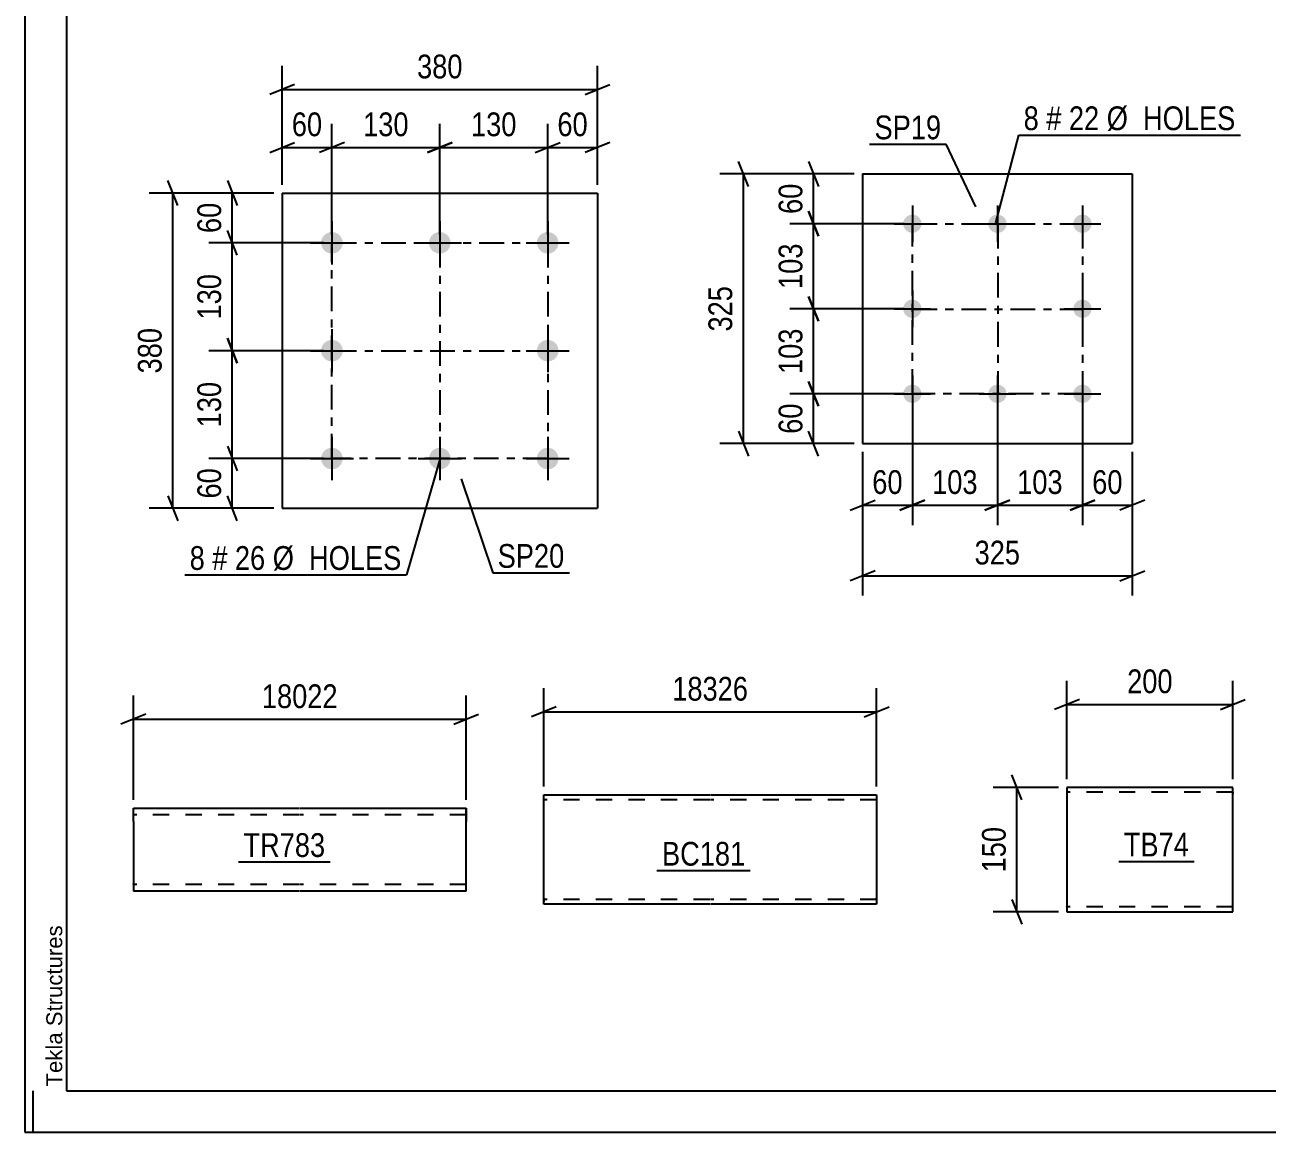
# Model space of a CAD drawing. Header units: millimetres. Extents: x 0 to 841, y 0 to 594.
# Drawn here: x 0 to 149.7, y 0 to 133.5 of the extents above; entities that cross this region are included whole.
import ezdxf

# ---------------------------------------------------------------- set-up
doc = ezdxf.new("R2010")
doc.units = ezdxf.units.MM
doc.linetypes.add('DXK_LINE_DOT2', pattern=[3.9198, 1.9599, -1.9599])
doc.linetypes.add('DXK_LINE_DOT3', pattern=[5.9187, 2.979, -0.9799, 0.9799, -0.9799])
doc.styles.add('Arial', font='ARIAL.TTF', dxfattribs={"height": 0.2})
doc.styles.add('Arial Narrow', font='ARIALN.TTF', dxfattribs={"height": 0.2})

# ---------------------------------------------------------------- blocks, each defined once
blk = doc.blocks.new('Unknown-318885883-1135')
at = {"color": 5, "linetype": 'Continuous'}
for p, q in [((0, 594), (0, 0)), ((5, 589), (5, 5)), ((1, 0), (1, 5)), ((5, 5), (836, 5)), ((0, 0), (841, 0))]:
    blk.add_line(p, q, dxfattribs=at)
at = {"color": 174, "linetype": 'Continuous', "style": 'Arial'}
blk.add_text('Tekla Structures', height=1.9102, rotation=90, dxfattribs=at).set_placement((4.5, 5.5))
blk = doc.blocks.new('Part-318885883-2229 - 2223')
at = {"color": 2, "linetype": 'Continuous'}
for p, q in [((100.94, 115.49), (100.94, 82.99)), ((100.94, 115.49), (133.44, 115.49)), ((133.44, 115.49), (133.44, 82.99)), ((100.94, 82.99), (133.44, 82.99))]:
    blk.add_line(p, q, dxfattribs=at)
blk = doc.blocks.new('Bolt-318885883-2262 - 2223')
at = {"linetype": 'Continuous'}
for points in [[(106.94, 110.59, -1), (106.94, 108.39, -1)], [(117.19, 110.59, -1), (117.19, 108.39, -1)], [(127.44, 110.59, -1), (127.44, 108.39, -1)], [(106.94, 100.34, -1), (106.94, 98.14, -1)], [(127.44, 100.34, -1), (127.44, 98.14, -1)], [(106.94, 90.09, -1), (106.94, 87.89, -1)], [(117.19, 90.09, -1), (117.19, 87.89, -1)], [(127.44, 90.09, -1), (127.44, 87.89, -1)]]:
    blk.add_hatch(color=1, dxfattribs=at).paths.add_polyline_path(points)
at = {"color": 1, "linetype": 'Continuous'}
for p, q in [((106.94, 111.69), (106.94, 107.29)), ((117.19, 111.69), (117.19, 107.29)), ((127.44, 111.69), (127.44, 107.29)), ((104.74, 109.49), (109.14, 109.49)), ((114.99, 109.49), (119.39, 109.49)), ((125.24, 109.49), (129.64, 109.49)), ((106.94, 101.44), (106.94, 97.04)), ((127.44, 101.44), (127.44, 97.04)), ((104.74, 99.24), (109.14, 99.24)), ((125.24, 99.24), (129.64, 99.24)), ((106.94, 91.19), (106.94, 86.79)), ((117.19, 91.19), (117.19, 86.79)), ((127.44, 91.19), (127.44, 86.79)), ((104.74, 88.99), (109.14, 88.99)), ((114.99, 88.99), (119.39, 88.99)), ((125.24, 88.99), (129.64, 88.99))]:
    blk.add_line(p, q, dxfattribs=at)
blk = doc.blocks.new('Part-318885883-2152 - 2138')
at = {"color": 2, "linetype": 'Continuous'}
for p, q in [((125.56, 41.56), (125.56, 26.65)), ((145.56, 41.56), (125.56, 41.56)), ((145.56, 27.76), (145.56, 41.56)), ((145.56, 26.56), (145.56, 27.76)), ((125.56, 26.65), (125.56, 26.56)), ((125.56, 26.56), (145.56, 26.56))]:
    blk.add_line(p, q, dxfattribs=at)
at = {"color": 7, "linetype": 'DXK_LINE_DOT2'}
for p, q in [((145.56, 40.96), (125.56, 40.96)), ((145.56, 40.96), (145.56, 40.91)), ((145.56, 40.91), (145.56, 40.96)), ((145.56, 40.81), (145.56, 40.91)), ((145.56, 40.91), (145.56, 40.81)), ((125.56, 27.16), (125.56, 27.2)), ((145.56, 27.16), (125.56, 27.16)), ((145.56, 27.2), (145.56, 27.53)), ((145.56, 27.16), (145.56, 27.2))]:
    blk.add_line(p, q, dxfattribs=at)
blk = doc.blocks.new('Part-318885883-2035 - 1958')
at = {"color": 2, "linetype": 'Continuous'}
for p, q in [((31, 113.19), (31, 75.19)), ((31, 113.19), (69, 113.19)), ((69, 113.19), (69, 75.19)), ((31, 75.19), (69, 75.19))]:
    blk.add_line(p, q, dxfattribs=at)
blk = doc.blocks.new('Bolt-318885883-2020 - 1958')
at = {"linetype": 'Continuous'}
for points in [[(37, 108.49, -1), (37, 105.89, -1)], [(50, 108.49, -1), (50, 105.89, -1)], [(63, 108.49, -1), (63, 105.89, -1)], [(37, 95.49, -1), (37, 92.89, -1)], [(63, 95.49, -1), (63, 92.89, -1)], [(37, 82.49, -1), (37, 79.89, -1)], [(50, 82.49, -1), (50, 79.89, -1)], [(63, 82.49, -1), (63, 79.89, -1)]]:
    blk.add_hatch(color=1, dxfattribs=at).paths.add_polyline_path(points)
at = {"color": 1, "linetype": 'Continuous'}
for p, q in [((37, 109.79), (37, 104.59)), ((50, 109.79), (50, 104.59)), ((63, 109.79), (63, 104.59)), ((34.4, 107.19), (39.6, 107.19)), ((47.4, 107.19), (52.6, 107.19)), ((60.4, 107.19), (65.6, 107.19)), ((37, 96.79), (37, 91.59)), ((63, 96.79), (63, 91.59)), ((34.4, 94.19), (39.6, 94.19)), ((60.4, 94.19), (65.6, 94.19)), ((37, 83.79), (37, 78.59)), ((50, 83.79), (50, 78.59)), ((63, 83.79), (63, 78.59)), ((34.4, 81.19), (39.6, 81.19)), ((47.4, 81.19), (52.6, 81.19)), ((60.4, 81.19), (65.6, 81.19))]:
    blk.add_line(p, q, dxfattribs=at)
blk = doc.blocks.new('Part-318885883-1720 - 1715')
at = {"color": 2, "linetype": 'Continuous'}
for p, q in [((62.53, 39.46), (62.53, 40.66)), ((62.53, 40.66), (82.53, 40.66)), ((82.63, 40.66), (102.63, 40.66)), ((102.63, 40.66), (102.63, 40.56)), ((102.63, 40.56), (102.63, 39.46)), ((62.53, 28.2), (62.53, 39.46)), ((102.63, 39.46), (102.63, 27.46)), ((62.53, 27.55), (62.53, 28.2)), ((62.53, 27.46), (62.53, 27.55)), ((82.53, 27.46), (62.53, 27.46)), ((102.63, 27.46), (82.63, 27.46))]:
    blk.add_line(p, q, dxfattribs=at)
at = {"color": 7, "linetype": 'DXK_LINE_DOT2'}
for p, q in [((82.53, 40.06), (62.53, 40.06)), ((102.63, 40.06), (82.63, 40.06)), ((102.63, 40.3), (102.63, 39.46)), ((62.53, 28.2), (62.53, 27.81)), ((62.53, 28.06), (62.53, 28.1)), ((82.53, 28.06), (62.53, 28.06)), ((62.53, 27.46), (62.53, 27.46)), ((102.63, 28.06), (82.63, 28.06)), ((102.63, 28.1), (102.63, 28.2)), ((102.63, 28.06), (102.63, 28.1)), ((102.63, 28.06), (102.63, 28.1))]:
    blk.add_line(p, q, dxfattribs=at)
blk = doc.blocks.new('Part-318885883-6448 - 6442')
at = {"color": 2, "linetype": 'Continuous'}
for p, q in [((13.08, 37.46), (13.08, 39.06)), ((13.08, 39.06), (33.08, 39.06)), ((33.18, 39.06), (53.18, 39.06)), ((53.18, 39.06), (53.18, 37.46)), ((13.08, 37.46), (13.08, 29.06)), ((53.18, 29.06), (53.18, 37.46)), ((33.08, 29.06), (13.08, 29.06)), ((53.18, 29.06), (33.18, 29.06))]:
    blk.add_line(p, q, dxfattribs=at)
at = {"color": 7, "linetype": 'DXK_LINE_DOT2'}
for p, q in [((53.18, 37.46), (53.18, 38.93)), ((33.08, 38.26), (13.08, 38.26)), ((53.18, 38.26), (33.18, 38.26)), ((13.08, 29.86), (13.08, 29.92)), ((33.08, 29.86), (13.08, 29.86)), ((53.18, 29.86), (33.18, 29.86)), ((53.18, 29.86), (53.18, 29.92))]:
    blk.add_line(p, q, dxfattribs=at)
blk = doc.blocks.new('Rectangle-318885883-2349 - 2223')
at = {"color": 1, "linetype": 'DXK_LINE_DOT3'}
blk.add_lwpolyline([(106.94, 109.49), (127.44, 109.49), (127.44, 88.99), (106.94, 88.99), (106.94, 109.49)], close=True, dxfattribs=at)
blk = doc.blocks.new('Rectangle-318885883-2123 - 1958')
at = {"color": 1, "linetype": 'DXK_LINE_DOT3'}
blk.add_lwpolyline([(37, 107.19), (63, 107.19), (63, 81.19), (37, 81.19), (37, 107.19)], close=True, dxfattribs=at)
blk = doc.blocks.new('Line-318885883-2342 - 2223')
at = {"color": 1, "linetype": 'DXK_LINE_DOT3'}
blk.add_line((117.24, 109.49), (117.24, 88.99), dxfattribs=at)
blk = doc.blocks.new('Line-318885883-2116 - 1958')
at = {"color": 1, "linetype": 'DXK_LINE_DOT3'}
blk.add_line((50, 107.19), (50, 81.19), dxfattribs=at)
blk = doc.blocks.new('Line-318885883-2335 - 2223')
at = {"color": 1, "linetype": 'DXK_LINE_DOT3'}
blk.add_line((106.94, 99.19), (127.44, 99.19), dxfattribs=at)
blk = doc.blocks.new('Line-318885883-2108 - 1958')
at = {"color": 1, "linetype": 'DXK_LINE_DOT3'}
blk.add_line((37, 94.19), (63, 94.19), dxfattribs=at)
blk = doc.blocks.new('StraightDimension-318885883-2264 - 2223')
at = {"color": 7, "linetype": 'Continuous'}
for p, q in [((94.44, 116.99), (95.64, 113.99)), ((99.94, 115.49), (92.19, 115.49)), ((95.04, 109.49), (95.04, 115.49)), ((95.64, 107.99), (94.44, 110.99)), ((105.94, 109.49), (92.19, 109.49))]:
    blk.add_line(p, q, dxfattribs=at)
at = {"color": 0}
blk.add_wipeout([(94.29, 114.92), (90.09, 114.92), (90.09, 110.07), (94.29, 110.07)], dxfattribs=at)
at = {"color": 3, "style": 'Arial Narrow'}
blk.add_text('60', height=2.863, rotation=90.0002, dxfattribs=at).set_placement((93.69, 110.67))
blk = doc.blocks.new('StraightDimension-318885883-2289 - 2223')
at = {"color": 7, "linetype": 'Continuous'}
for p, q in [((100.94, 81.99), (100.94, 64.67)), ((133.44, 81.99), (133.44, 64.67)), ((102.44, 67.67), (99.44, 66.47)), ((131.94, 66.47), (134.94, 67.67)), ((100.94, 67.07), (133.44, 67.07))]:
    blk.add_line(p, q, dxfattribs=at)
at = {"color": 0}
blk.add_wipeout([(120.53, 67.82), (120.53, 72.02), (113.84, 72.02), (113.84, 67.82)], dxfattribs=at)
at = {"color": 3, "style": 'Arial Narrow'}
blk.add_text('325', height=2.863, dxfattribs=at).set_placement((114.44, 68.42))
blk = doc.blocks.new('StraightDimension-318885883-2274 - 2223')
at = {"color": 7, "linetype": 'Continuous'}
for p, q in [((94.44, 90.49), (95.64, 87.49)), ((105.94, 88.99), (92.19, 88.99)), ((95.04, 82.99), (95.04, 88.99)), ((95.64, 81.49), (94.44, 84.49)), ((99.94, 82.99), (92.19, 82.99))]:
    blk.add_line(p, q, dxfattribs=at)
at = {"color": 0}
blk.add_wipeout([(94.29, 88.42), (90.09, 88.42), (90.09, 83.57), (94.29, 83.57)], dxfattribs=at)
at = {"color": 3, "style": 'Arial Narrow'}
blk.add_text('60', height=2.863, rotation=90.0002, dxfattribs=at).set_placement((93.69, 84.17))
blk = doc.blocks.new('StraightDimension-318885883-2304 - 2223')
at = {"color": 7, "linetype": 'Continuous'}
for p, q in [((127.44, 87.99), (127.44, 73.17)), ((133.44, 81.99), (133.44, 73.17)), ((125.94, 74.97), (128.94, 76.17)), ((127.44, 75.57), (133.44, 75.57)), ((134.94, 76.17), (131.94, 74.97))]:
    blk.add_line(p, q, dxfattribs=at)
at = {"color": 0}
blk.add_wipeout([(132.86, 76.32), (132.86, 80.52), (128.01, 80.52), (128.01, 76.32)], dxfattribs=at)
at = {"color": 3, "style": 'Arial Narrow'}
blk.add_text('60', height=2.863, dxfattribs=at).set_placement((128.61, 76.92))
blk = doc.blocks.new('StraightDimension-318885883-2314 - 2223')
at = {"color": 7, "linetype": 'Continuous'}
for p, q in [((106.94, 87.99), (106.94, 73.17)), ((100.94, 81.99), (100.94, 73.17)), ((99.44, 74.97), (102.44, 76.17)), ((100.94, 75.57), (106.94, 75.57)), ((108.44, 76.17), (105.44, 74.97))]:
    blk.add_line(p, q, dxfattribs=at)
at = {"color": 0}
blk.add_wipeout([(106.36, 76.32), (106.36, 80.52), (101.51, 80.52), (101.51, 76.32)], dxfattribs=at)
at = {"color": 3, "style": 'Arial Narrow'}
blk.add_text('60', height=2.863, dxfattribs=at).set_placement((102.11, 76.92))
blk = doc.blocks.new('StraightDimension-318885883-2325 - 2223')
at = {"color": 7, "linetype": 'Continuous'}
for p, q in [((87.18, 113.99), (85.98, 116.99)), ((99.94, 115.49), (83.73, 115.49)), ((86.58, 82.99), (86.58, 115.49)), ((85.98, 84.49), (87.18, 81.49)), ((99.94, 82.99), (83.73, 82.99))]:
    blk.add_line(p, q, dxfattribs=at)
at = {"color": 0}
blk.add_wipeout([(85.83, 102.59), (81.63, 102.59), (81.63, 95.9), (85.83, 95.9)], dxfattribs=at)
at = {"color": 3, "style": 'Arial Narrow'}
blk.add_text('325', height=2.863, rotation=90.0002, dxfattribs=at).set_placement((85.23, 96.5))
blk = doc.blocks.new('StraightDimension-318885883-9794 - 2223')
at = {"color": 7, "linetype": 'Continuous'}
for p, q in [((94.44, 100.74), (95.64, 97.74)), ((105.94, 99.24), (92.19, 99.24)), ((95.04, 88.99), (95.04, 99.24)), ((95.64, 87.49), (94.44, 90.49)), ((105.94, 88.99), (92.19, 88.99))]:
    blk.add_line(p, q, dxfattribs=at)
at = {"color": 0}
blk.add_wipeout([(94.29, 97.46), (90.09, 97.46), (90.09, 90.78), (94.29, 90.78)], dxfattribs=at)
at = {"color": 3, "style": 'Arial Narrow'}
blk.add_text('103', height=2.863, rotation=90.0002, dxfattribs=at).set_placement((93.69, 91.38))
blk = doc.blocks.new('StraightDimension-318885883-9796 - 2223')
at = {"color": 7, "linetype": 'Continuous'}
for p, q in [((94.44, 110.99), (95.64, 107.99)), ((105.94, 109.49), (92.19, 109.49)), ((95.04, 99.24), (95.04, 109.49)), ((95.64, 97.74), (94.44, 100.74)), ((105.94, 99.24), (92.19, 99.24))]:
    blk.add_line(p, q, dxfattribs=at)
at = {"color": 0}
blk.add_wipeout([(94.29, 107.71), (90.09, 107.71), (90.09, 101.03), (94.29, 101.03)], dxfattribs=at)
at = {"color": 3, "style": 'Arial Narrow'}
blk.add_text('103', height=2.863, rotation=90.0002, dxfattribs=at).set_placement((93.69, 101.63))
blk = doc.blocks.new('StraightDimension-318885883-9816 - 2223')
at = {"color": 7, "linetype": 'Continuous'}
for p, q in [((106.94, 87.99), (106.94, 73.17)), ((117.19, 87.99), (117.19, 73.17)), ((105.44, 74.97), (108.44, 76.17)), ((106.94, 75.57), (117.19, 75.57)), ((118.69, 76.17), (115.69, 74.97))]:
    blk.add_line(p, q, dxfattribs=at)
at = {"color": 0}
blk.add_wipeout([(115.4, 76.32), (115.4, 80.52), (108.72, 80.52), (108.72, 76.32)], dxfattribs=at)
at = {"color": 3, "style": 'Arial Narrow'}
blk.add_text('103', height=2.863, dxfattribs=at).set_placement((109.32, 76.92))
blk = doc.blocks.new('StraightDimension-318885883-9818 - 2223')
at = {"color": 7, "linetype": 'Continuous'}
for p, q in [((117.19, 87.99), (117.19, 73.17)), ((127.44, 87.99), (127.44, 73.17)), ((115.69, 74.97), (118.69, 76.17)), ((117.19, 75.57), (127.44, 75.57)), ((128.94, 76.17), (125.94, 74.97))]:
    blk.add_line(p, q, dxfattribs=at)
at = {"color": 0}
blk.add_wipeout([(125.65, 76.32), (125.65, 80.52), (118.97, 80.52), (118.97, 76.32)], dxfattribs=at)
at = {"color": 3, "style": 'Arial Narrow'}
blk.add_text('103', height=2.863, dxfattribs=at).set_placement((119.57, 76.92))
blk = doc.blocks.new('StraightDimension-318885883-2166 - 2138')
at = {"color": 7, "linetype": 'Continuous'}
for p, q in [((125.56, 42.56), (125.56, 54.41)), ((145.56, 42.56), (145.56, 54.41)), ((127.06, 52.16), (124.06, 50.96)), ((125.56, 51.56), (145.56, 51.56)), ((144.06, 50.96), (147.06, 52.16))]:
    blk.add_line(p, q, dxfattribs=at)
at = {"color": 0}
blk.add_wipeout([(138.9, 52.31), (138.9, 56.51), (132.22, 56.51), (132.22, 52.31)], dxfattribs=at)
at = {"color": 3, "style": 'Arial Narrow'}
blk.add_text('200', height=2.863, dxfattribs=at).set_placement((132.82, 52.91))
blk = doc.blocks.new('StraightDimension-318885883-2155 - 2138')
at = {"color": 7, "linetype": 'Continuous'}
for p, q in [((120.14, 40.06), (118.94, 43.06)), ((124.56, 41.56), (116.69, 41.56)), ((119.54, 26.56), (119.54, 41.56)), ((118.94, 28.06), (120.14, 25.06)), ((124.56, 26.56), (116.69, 26.56))]:
    blk.add_line(p, q, dxfattribs=at)
at = {"color": 0}
blk.add_wipeout([(118.79, 37.4), (114.59, 37.4), (114.59, 30.71), (118.79, 30.71)], dxfattribs=at)
at = {"color": 3, "style": 'Arial Narrow'}
blk.add_text('150', height=2.863, rotation=90.0002, dxfattribs=at).set_placement((118.19, 31.31))
blk = doc.blocks.new('StraightDimension-318885883-9748 - 1958')
at = {"color": 7, "linetype": 'Continuous'}
for p, q in [((25.6, 105.69), (24.4, 108.69)), ((36, 107.19), (22.15, 107.19)), ((25, 94.19), (25, 107.19)), ((24.4, 95.69), (25.6, 92.69)), ((36, 94.19), (22.15, 94.19))]:
    blk.add_line(p, q, dxfattribs=at)
at = {"color": 0}
blk.add_wipeout([(24.25, 104.04), (20.05, 104.04), (20.05, 97.35), (24.25, 97.35)], dxfattribs=at)
at = {"color": 3, "style": 'Arial Narrow'}
blk.add_text('130', height=2.863, rotation=90.0002, dxfattribs=at).set_placement((23.65, 97.95))
blk = doc.blocks.new('StraightDimension-318885883-2052 - 1958')
at = {"color": 7, "linetype": 'Continuous'}
for p, q in [((31, 114.19), (31, 121.54)), ((37, 108.19), (37, 121.54)), ((29.5, 118.09), (32.5, 119.29)), ((31, 118.69), (37, 118.69)), ((38.5, 119.29), (35.5, 118.09))]:
    blk.add_line(p, q, dxfattribs=at)
at = {"color": 0}
blk.add_wipeout([(36.43, 119.44), (36.43, 123.64), (31.57, 123.64), (31.57, 119.44)], dxfattribs=at)
at = {"color": 3, "style": 'Arial Narrow'}
blk.add_text('60', height=2.863, dxfattribs=at).set_placement((32.17, 120.04))
blk = doc.blocks.new('StraightDimension-318885883-2037 - 1958')
at = {"color": 7, "linetype": 'Continuous'}
for p, q in [((31, 114.19), (31, 128.51)), ((69, 114.19), (69, 128.51)), ((32.5, 126.26), (29.5, 125.06)), ((67.5, 125.06), (70.5, 126.26)), ((31, 125.66), (69, 125.66))]:
    blk.add_line(p, q, dxfattribs=at)
at = {"color": 0}
blk.add_wipeout([(53.34, 126.41), (53.34, 130.61), (46.66, 130.61), (46.66, 126.41)], dxfattribs=at)
at = {"color": 3, "style": 'Arial Narrow'}
blk.add_text('380', height=2.863, dxfattribs=at).set_placement((47.26, 127.01))
blk = doc.blocks.new('StraightDimension-318885883-2062 - 1958')
at = {"color": 7, "linetype": 'Continuous'}
for p, q in [((63, 108.19), (63, 121.54)), ((69, 114.19), (69, 121.54)), ((61.5, 118.09), (64.5, 119.29)), ((63, 118.69), (69, 118.69)), ((70.5, 119.29), (67.5, 118.09))]:
    blk.add_line(p, q, dxfattribs=at)
at = {"color": 0}
blk.add_wipeout([(68.43, 119.44), (68.43, 123.64), (63.57, 123.64), (63.57, 119.44)], dxfattribs=at)
at = {"color": 3, "style": 'Arial Narrow'}
blk.add_text('60', height=2.863, dxfattribs=at).set_placement((64.17, 120.04))
blk = doc.blocks.new('StraightDimension-318885883-2073 - 1958')
at = {"color": 7, "linetype": 'Continuous'}
for p, q in [((18.43, 111.69), (17.23, 114.69)), ((30, 113.19), (14.98, 113.19)), ((17.83, 75.19), (17.83, 113.19)), ((17.23, 76.69), (18.43, 73.69)), ((30, 75.19), (14.98, 75.19))]:
    blk.add_line(p, q, dxfattribs=at)
at = {"color": 0}
blk.add_wipeout([(17.08, 97.54), (12.88, 97.54), (12.88, 90.85), (17.08, 90.85)], dxfattribs=at)
at = {"color": 3, "style": 'Arial Narrow'}
blk.add_text('380', height=2.863, rotation=90.0002, dxfattribs=at).set_placement((16.48, 91.45))
blk = doc.blocks.new('StraightDimension-318885883-2088 - 1958')
at = {"color": 7, "linetype": 'Continuous'}
for p, q in [((24.4, 82.69), (25.6, 79.69)), ((36, 81.19), (22.15, 81.19)), ((25, 75.19), (25, 81.19)), ((25.6, 73.69), (24.4, 76.69)), ((30, 75.19), (22.15, 75.19))]:
    blk.add_line(p, q, dxfattribs=at)
at = {"color": 0}
blk.add_wipeout([(24.25, 80.62), (20.05, 80.62), (20.05, 75.77), (24.25, 75.77)], dxfattribs=at)
at = {"color": 3, "style": 'Arial Narrow'}
blk.add_text('60', height=2.863, rotation=90.0002, dxfattribs=at).set_placement((23.65, 76.37))
blk = doc.blocks.new('StraightDimension-318885883-2098 - 1958')
at = {"color": 7, "linetype": 'Continuous'}
for p, q in [((24.4, 114.69), (25.6, 111.69)), ((30, 113.19), (22.15, 113.19)), ((25, 107.19), (25, 113.19)), ((25.6, 105.69), (24.4, 108.69)), ((36, 107.19), (22.15, 107.19))]:
    blk.add_line(p, q, dxfattribs=at)
at = {"color": 0}
blk.add_wipeout([(24.25, 112.62), (20.05, 112.62), (20.05, 107.77), (24.25, 107.77)], dxfattribs=at)
at = {"color": 3, "style": 'Arial Narrow'}
blk.add_text('60', height=2.863, rotation=90.0002, dxfattribs=at).set_placement((23.65, 108.37))
blk = doc.blocks.new('StraightDimension-318885883-9724 - 1958')
at = {"color": 7, "linetype": 'Continuous'}
for p, q in [((37, 108.19), (37, 121.54)), ((50, 108.19), (50, 121.54)), ((38.5, 119.29), (35.5, 118.09)), ((37, 118.69), (50, 118.69)), ((48.5, 118.09), (51.5, 119.29))]:
    blk.add_line(p, q, dxfattribs=at)
at = {"color": 0}
blk.add_wipeout([(46.84, 119.44), (46.84, 123.64), (40.16, 123.64), (40.16, 119.44)], dxfattribs=at)
at = {"color": 3, "style": 'Arial Narrow'}
blk.add_text('130', height=2.863, dxfattribs=at).set_placement((40.76, 120.04))
blk = doc.blocks.new('StraightDimension-318885883-9726 - 1958')
at = {"color": 7, "linetype": 'Continuous'}
for p, q in [((50, 108.19), (50, 121.54)), ((63, 108.19), (63, 121.54)), ((51.5, 119.29), (48.5, 118.09)), ((50, 118.69), (63, 118.69)), ((61.5, 118.09), (64.5, 119.29))]:
    blk.add_line(p, q, dxfattribs=at)
at = {"color": 0}
blk.add_wipeout([(59.84, 119.44), (59.84, 123.64), (53.16, 123.64), (53.16, 119.44)], dxfattribs=at)
at = {"color": 3, "style": 'Arial Narrow'}
blk.add_text('130', height=2.863, dxfattribs=at).set_placement((53.76, 120.04))
blk = doc.blocks.new('StraightDimension-318885883-9746 - 1958')
at = {"color": 7, "linetype": 'Continuous'}
for p, q in [((25.6, 92.69), (24.4, 95.69)), ((36, 94.19), (22.15, 94.19)), ((25, 81.19), (25, 94.19)), ((24.4, 82.69), (25.6, 79.69)), ((36, 81.19), (22.15, 81.19))]:
    blk.add_line(p, q, dxfattribs=at)
at = {"color": 0}
blk.add_wipeout([(24.25, 91.04), (20.05, 91.04), (20.05, 84.35), (24.25, 84.35)], dxfattribs=at)
at = {"color": 3, "style": 'Arial Narrow'}
blk.add_text('130', height=2.863, rotation=90.0002, dxfattribs=at).set_placement((23.65, 84.95))
blk = doc.blocks.new('StraightDimension-318885883-1799 - 1715')
at = {"color": 7, "linetype": 'Continuous'}
for p, q in [((62.53, 41.66), (62.53, 53.51)), ((102.63, 41.66), (102.63, 53.51)), ((64.03, 51.26), (61.03, 50.06)), ((101.13, 50.06), (104.13, 51.26)), ((62.53, 50.66), (102.63, 50.66))]:
    blk.add_line(p, q, dxfattribs=at)
at = {"color": 0}
blk.add_wipeout([(87.75, 51.41), (87.75, 55.61), (77.41, 55.61), (77.41, 51.41)], dxfattribs=at)
at = {"color": 3, "style": 'Arial Narrow'}
blk.add_text('18326', height=2.863, dxfattribs=at).set_placement((78.01, 52.01))
blk = doc.blocks.new('StraightDimension-318885883-6451 - 6442')
at = {"color": 7, "linetype": 'Continuous'}
for p, q in [((13.08, 40.06), (13.08, 52.61)), ((53.18, 40.06), (53.18, 52.61)), ((14.58, 50.36), (11.58, 49.16)), ((13.08, 49.76), (53.18, 49.76)), ((51.68, 49.16), (54.68, 50.36))]:
    blk.add_line(p, q, dxfattribs=at)
at = {"color": 0}
blk.add_wipeout([(38.3, 50.51), (38.3, 54.71), (27.96, 54.71), (27.96, 50.51)], dxfattribs=at)
at = {"color": 3, "style": 'Arial Narrow'}
blk.add_text('18022', height=2.863, dxfattribs=at).set_placement((28.56, 51.11))
blk = doc.blocks.new('Mark-318885883-2225 - 2223')
at = {"color": 0}
blk.add_wipeout([(110.42, 119.67), (110.42, 122.67), (102.38, 122.67), (102.38, 119.67)], dxfattribs=at)
blk.add_wipeout([(110.42, 119.67), (110.42, 122.67), (102.38, 122.67), (102.38, 119.67)], dxfattribs=at)
at = {"color": 30, "linetype": 'Continuous'}
for p in [(101.78, 119.07), (114.59, 111.51)]:
    blk.add_line(p, (111.02, 119.07), dxfattribs=at)
at = {"color": 3, "style": 'Arial Narrow'}
blk.add_text('SP19', height=2.863, dxfattribs=at).set_placement((102.38, 119.67))
blk = doc.blocks.new('Mark-318885883-2258 - 2223')
at = {"color": 0}
for points in [[(122.18, 120.77), (122.18, 123.77), (120.35, 123.77), (120.35, 120.77)], [(124.9, 120.77), (124.9, 123.77), (123.08, 123.77), (123.08, 120.77)], [(129.46, 120.77), (129.46, 123.77), (125.8, 123.77), (125.8, 120.77)], [(145.89, 120.77), (145.89, 123.77), (130.36, 123.77), (130.36, 120.77)]]:
    blk.add_wipeout(points, dxfattribs=at)
for points in [[(122.18, 120.77), (122.18, 123.77), (120.35, 123.77), (120.35, 120.77)], [(124.9, 120.77), (124.9, 123.77), (123.08, 123.77), (123.08, 120.77)], [(129.46, 120.77), (129.46, 123.77), (125.8, 123.77), (125.8, 120.77)], [(145.89, 120.77), (145.89, 123.77), (130.36, 123.77), (130.36, 120.77)]]:
    blk.add_wipeout(points, dxfattribs=at)
at = {"color": 7, "linetype": 'Continuous'}
for p, q in [((117, 109.61), (119.75, 120.17)), ((119.75, 120.17), (146.49, 120.17))]:
    blk.add_line(p, q, dxfattribs=at)
at = {"color": 3, "style": 'Arial Narrow'}
for s, height, p in [('8', 2.86, (120.35, 120.77)), ('#', 2.86, (123.08, 120.77)), ('22', 2.863, (125.8, 120.77)), ('Ø  HOLES', 2.863, (130.36, 120.77))]:
    blk.add_text(s, height=height, dxfattribs=at).set_placement(p)
blk = doc.blocks.new('Mark-318885883-2150 - 2138')
at = {"color": 0}
blk.add_wipeout([(140.28, 33.23), (140.28, 36.23), (132.42, 36.23), (132.42, 33.23)], dxfattribs=at)
blk.add_wipeout([(140.28, 33.23), (140.28, 36.23), (132.42, 36.23), (132.42, 33.23)], dxfattribs=at)
at = {"color": 30, "linetype": 'Continuous'}
blk.add_line((131.82, 32.63), (140.88, 32.63), dxfattribs=at)
at = {"color": 3, "style": 'Arial Narrow'}
blk.add_text('TB74', height=2.863, dxfattribs=at).set_placement((132.42, 33.23))
blk = doc.blocks.new('Mark-318885883-2016 - 1958')
at = {"color": 0}
for points in [[(21.69, 67.77), (21.69, 70.77), (19.86, 70.77), (19.86, 67.77)], [(24.41, 67.77), (24.41, 70.77), (22.59, 70.77), (22.59, 67.77)], [(28.97, 67.77), (28.97, 70.77), (25.31, 70.77), (25.31, 67.77)], [(45.4, 67.77), (45.4, 70.77), (29.87, 70.77), (29.87, 67.77)]]:
    blk.add_wipeout(points, dxfattribs=at)
for points in [[(21.69, 67.77), (21.69, 70.77), (19.86, 70.77), (19.86, 67.77)], [(24.41, 67.77), (24.41, 70.77), (22.59, 70.77), (22.59, 67.77)], [(28.97, 67.77), (28.97, 70.77), (25.31, 70.77), (25.31, 67.77)], [(45.4, 67.77), (45.4, 70.77), (29.87, 70.77), (29.87, 67.77)]]:
    blk.add_wipeout(points, dxfattribs=at)
at = {"color": 7, "linetype": 'Continuous'}
for p in [(49.95, 80.97), (19.26, 67.17)]:
    blk.add_line(p, (46, 67.17), dxfattribs=at)
at = {"color": 3, "style": 'Arial Narrow'}
for s, height, p in [('8', 2.86, (19.86, 67.77)), ('#', 2.86, (22.59, 67.77)), ('26', 2.863, (25.31, 67.77)), ('Ø  HOLES', 2.863, (29.87, 67.77))]:
    blk.add_text(s, height=height, dxfattribs=at).set_placement(p)
blk = doc.blocks.new('Mark-318885883-2031 - 1958')
at = {"color": 0}
blk.add_wipeout([(65.01, 68.02), (65.01, 71.02), (56.97, 71.02), (56.97, 68.02)], dxfattribs=at)
blk.add_wipeout([(65.01, 68.02), (65.01, 71.02), (56.97, 71.02), (56.97, 68.02)], dxfattribs=at)
at = {"color": 30, "linetype": 'Continuous'}
for p, q in [((52.59, 78.73), (56.37, 67.42)), ((56.37, 67.42), (65.61, 67.42))]:
    blk.add_line(p, q, dxfattribs=at)
at = {"color": 3, "style": 'Arial Narrow'}
blk.add_text('SP20', height=2.863, dxfattribs=at).set_placement((56.97, 68.02))
blk = doc.blocks.new('Mark-318885883-1718 - 1715')
at = {"color": 0}
blk.add_wipeout([(86.81, 32.12), (86.81, 35.12), (76.77, 35.12), (76.77, 32.12)], dxfattribs=at)
blk.add_wipeout([(86.81, 32.12), (86.81, 35.12), (76.77, 35.12), (76.77, 32.12)], dxfattribs=at)
at = {"color": 30, "linetype": 'Continuous'}
blk.add_line((76.17, 31.52), (87.41, 31.52), dxfattribs=at)
at = {"color": 3, "style": 'Arial Narrow'}
blk.add_text('BC181', height=2.863, dxfattribs=at).set_placement((76.77, 32.12))
blk = doc.blocks.new('Mark-318885883-6446 - 6442')
at = {"color": 0}
blk.add_wipeout([(36.2, 33.17), (36.2, 36.17), (26.34, 36.17), (26.34, 33.17)], dxfattribs=at)
blk.add_wipeout([(36.2, 33.17), (36.2, 36.17), (26.34, 36.17), (26.34, 33.17)], dxfattribs=at)
at = {"color": 30, "linetype": 'Continuous'}
blk.add_line((25.74, 32.57), (36.8, 32.57), dxfattribs=at)
at = {"color": 3, "style": 'Arial Narrow'}
blk.add_text('TR783', height=2.863, dxfattribs=at).set_placement((26.34, 33.17))

msp = doc.modelspace()

# ---------------------------------------------------------------- block references
for name in ['Unknown-318885883-1135', 'Part-318885883-2229 - 2223', 'Part-318885883-2035 - 1958', 'Bolt-318885883-2262 - 2223', 'Bolt-318885883-2020 - 1958', 'Rectangle-318885883-2349 - 2223', 'Line-318885883-2342 - 2223', 'Rectangle-318885883-2123 - 1958', 'Line-318885883-2116 - 1958', 'Line-318885883-2335 - 2223', 'Line-318885883-2108 - 1958', 'Part-318885883-1720 - 1715', 'Part-318885883-2152 - 2138', 'Part-318885883-6448 - 6442']:
    msp.add_blockref(name, (0, 0))

# ---------------------------------------------------------------- next in the draw order: block references
for name in ['Mark-318885883-2258 - 2223', 'StraightDimension-318885883-2264 - 2223', 'StraightDimension-318885883-9748 - 1958', 'StraightDimension-318885883-2289 - 2223', 'Mark-318885883-2031 - 1958', 'StraightDimension-318885883-1799 - 1715', 'StraightDimension-318885883-2166 - 2138', 'StraightDimension-318885883-6451 - 6442', 'Mark-318885883-6446 - 6442', 'Mark-318885883-2150 - 2138', 'Mark-318885883-1718 - 1715']:
    msp.add_blockref(name, (0, 0))

# ---------------------------------------------------------------- next in the draw order: block references
for name in ['StraightDimension-318885883-2052 - 1958', 'StraightDimension-318885883-2274 - 2223', 'StraightDimension-318885883-2304 - 2223', 'StraightDimension-318885883-2155 - 2138']:
    msp.add_blockref(name, (0, 0))

# ---------------------------------------------------------------- next in the draw order: block references
for name in ['StraightDimension-318885883-2037 - 1958', 'StraightDimension-318885883-2314 - 2223']:
    msp.add_blockref(name, (0, 0))

# ---------------------------------------------------------------- next in the draw order: block references
for name in ['StraightDimension-318885883-2062 - 1958', 'StraightDimension-318885883-2325 - 2223', 'StraightDimension-318885883-2073 - 1958']:
    msp.add_blockref(name, (0, 0))

# ---------------------------------------------------------------- next in the draw order: block references
for name in ['StraightDimension-318885883-2098 - 1958', 'StraightDimension-318885883-9794 - 2223', 'StraightDimension-318885883-2088 - 1958']:
    msp.add_blockref(name, (0, 0))

# ---------------------------------------------------------------- next in the draw order: block references
for name in ['StraightDimension-318885883-9724 - 1958', 'StraightDimension-318885883-9796 - 2223', 'StraightDimension-318885883-9746 - 1958', 'StraightDimension-318885883-9816 - 2223']:
    msp.add_blockref(name, (0, 0))

# ---------------------------------------------------------------- next in the draw order: block references
for name in ['StraightDimension-318885883-9726 - 1958', 'Mark-318885883-2225 - 2223', 'StraightDimension-318885883-9818 - 2223', 'Mark-318885883-2016 - 1958']:
    msp.add_blockref(name, (0, 0))

doc.saveas('drawing.dxf')
